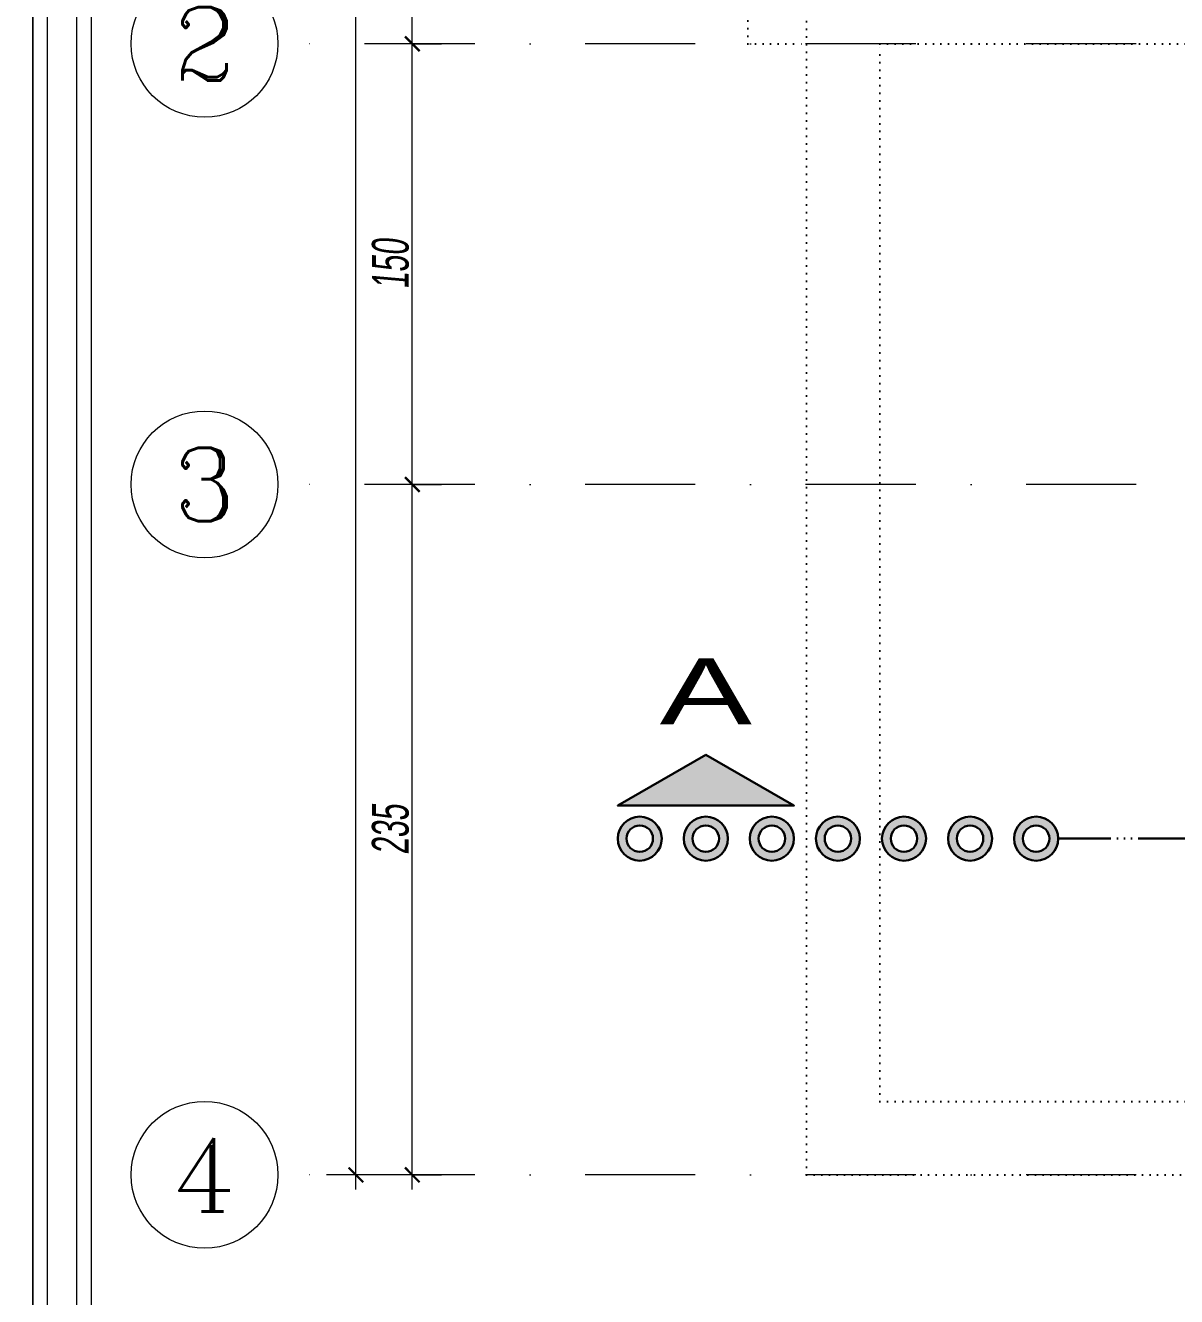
# Model space of a CAD drawing. Header units: millimetres. Extents: x -2145 to 33996, y -835 to 2363.
# Drawn here: x 8843.5 to 9235.5, y -181.8 to 250.9 of the extents above; entities that cross this region are included whole.
import ezdxf
from ezdxf.enums import TextEntityAlignment as Align

# ---------------------------------------------------------------- set-up
doc = ezdxf.new("R2010")
doc.units = ezdxf.units.MM
for name, pattern in [('ACAD_ISO06W100', [36, 24, -3, 0, -3, 0, -3, 0, -3]), ('DASHDOT', [1, 0.5, -0.25, 0, -0.25]), ('DOT', [0.25, 0, -0.25])]:
    doc.linetypes.add(name, pattern=pattern)
for name, color, linetype, lineweight in [('arcCGDM_antet', 85, 'Continuous', 20), ('NET_AKS', 251, 'DASHDOT', 9), ('NET_AKS_YAZI', 31, 'DASHDOT', 9), ('NET_KESİT_ÇİZİGİSİ', 1, 'Continuous', 30), ('NET_ÖLÇÜ_AKS', 31, 'Continuous', 15)]:
    doc.layers.add(name, color=color, linetype=linetype, lineweight=lineweight)
doc.layers.add('NET_KİRİŞ', color=253, linetype='DOT')
doc.styles.add('ARıAL', font='arial.ttf', dxfattribs={"width": 0.7})
doc.styles.add('BODRUM', font='swisscl.ttf', dxfattribs={"width": 0.8, "oblique": 5})
doc.styles.add('TAks_2', font='ROMANC', dxfattribs={"height": 5})
doc.dimstyles.new('olcu-50', dxfattribs={"dimscale": 0, "dimtxt": 12.5, "dimasz": 5, "dimexe": 10, "dimexo": 10, "dimgap": 1, "dimtad": 1, "dimdec": 1, "dimzin": 12, "dimtxsty": 'BODRUM', "dimblk": 'ARCHTICK', "dimcen": 8, "dimdle": 5, "dimclrd": 256, "dimclre": 256, "dimclrt": 256, "dimadec": 0, "dimazin": 2, "dimtfac": 1, "dimtdec": 1, "dimtix": 1, "dimtmove": 0, "dimatfit": 3, "dimldrblk": 'ARCHTICK', "dimfxl": 15, "dimfxlon": 1, "dimlwd": -1, "dimlwe": -1, "dimarcsym": 0})

# ---------------------------------------------------------------- blocks, each defined once
blk = doc.blocks.new('A$C5ec6af74')
at = {"layer": 'NET_AKS', "ltscale": 75}
for p, q in [((1125, 385), (-1195, 385)), ((1125, 235), (-1195, 235)), ((1125, 0), (-1195, 0))]:
    blk.add_line(p, q, dxfattribs=at)
at = {"layer": 'NET_AKS', "linetype": 'Continuous', "ltscale": 100}
for centre in [(-1220, 385), (-1220, 235), (-1220, 0)]:
    blk.add_circle(centre, 25, dxfattribs=at)
at = {"layer": 'NET_AKS_YAZI', "linetype": 'Continuous', "style": 'TAks_2'}
for s, p in [('2', (-1220, 385)), ('3', (-1220, 235)), ('4', (-1220, 0))]:
    blk.add_text(s, height=25, dxfattribs=at).set_placement(p, align=Align.MIDDLE_CENTER)
blk = doc.blocks.new('A$Cb9b20b1b')
at = {"layer": 'NET_KİRİŞ', "ltscale": 10}
for p, q in [((940, 150), (940, 745)), ((920, -235), (920, 180)), ((895, 150), (770, 150)), ((895, -210), (895, 150)), ((940, 150), (920, 150)), ((895, -210), (770, -210)), ((920, -235), (770, -235))]:
    blk.add_line(p, q, dxfattribs=at)
blk = doc.blocks.new('_ArchTick')
at = {"color": 0, "linetype": 'ByBlock', "const_width": 0.15}
blk.add_lwpolyline([(-0.5, -0.5), (0.5, 0.5)], dxfattribs=at)
blk = doc.blocks.new('*D1572')
at = {"layer": 'Defpoints', "color": 0, "transparency": 16777216}
for p in [(-1114.26, -745), (-1114.26, -745), (-1114.26, -980)]:
    blk.add_point(p, dxfattribs=at)
at = {"layer": 'NET_ÖLÇÜ_AKS', "transparency": 16777216}
for p, q in [((-1114.26, -985), (-1114.26, -740)), ((-1114.26, -745), (-1104.26, -745)), ((-1114.26, -980), (-1104.26, -980))]:
    blk.add_line(p, q, dxfattribs=at)
at = {"layer": 'NET_ÖLÇÜ_AKS', "transparency": 16777216, "xscale": 5, "yscale": 5, "zscale": 5}
for p, rotation in [((-1114.26, -745), 90), ((-1114.26, -980), 270)]:
    blk.add_blockref('_ArchTick', p, dxfattribs=dict(at, rotation=rotation))
at = {"layer": 'NET_ÖLÇÜ_AKS', "transparency": 16777216, "insert": (-1121.67, -862.5), "char_height": 12.5, "attachment_point": 5, "rotation": 90, "style": 'BODRUM'}
blk.add_mtext('235', dxfattribs=at)
blk = doc.blocks.new('*D1573')
at = {"layer": 'Defpoints', "color": 0, "transparency": 16777216}
for p in [(-1114.26, -595), (-1114.26, -595), (-1114.26, -745)]:
    blk.add_point(p, dxfattribs=at)
at = {"layer": 'NET_ÖLÇÜ_AKS', "transparency": 16777216}
for p, q in [((-1114.26, -750), (-1114.26, -590)), ((-1114.26, -595), (-1104.26, -595)), ((-1114.26, -745), (-1104.26, -745))]:
    blk.add_line(p, q, dxfattribs=at)
at = {"layer": 'NET_ÖLÇÜ_AKS', "transparency": 16777216, "xscale": 5, "yscale": 5, "zscale": 5}
for p, rotation in [((-1114.26, -595), 90), ((-1114.26, -745), 270)]:
    blk.add_blockref('_ArchTick', p, dxfattribs=dict(at, rotation=rotation))
at = {"layer": 'NET_ÖLÇÜ_AKS', "transparency": 16777216, "insert": (-1121.66, -670), "char_height": 12.5, "attachment_point": 5, "rotation": 90, "style": 'BODRUM'}
blk.add_mtext('150', dxfattribs=at)
blk = doc.blocks.new('*D1574')
at = {"layer": 'Defpoints', "color": 0, "transparency": 16777216}
for p in [(-1114.26, 0), (-1114.26, 0), (-1114.26, -595)]:
    blk.add_point(p, dxfattribs=at)
at = {"layer": 'NET_ÖLÇÜ_AKS', "transparency": 16777216}
for p, q in [((-1114.26, -600), (-1114.26, 5)), ((-1114.26, 0), (-1104.26, 0)), ((-1114.26, -595), (-1104.26, -595))]:
    blk.add_line(p, q, dxfattribs=at)
at = {"layer": 'NET_ÖLÇÜ_AKS', "transparency": 16777216, "xscale": 5, "yscale": 5, "zscale": 5}
for p, rotation in [((-1114.26, 0), 90), ((-1114.26, -595), 270)]:
    blk.add_blockref('_ArchTick', p, dxfattribs=dict(at, rotation=rotation))
at = {"layer": 'NET_ÖLÇÜ_AKS', "transparency": 16777216, "insert": (-1121.66, -297.5), "char_height": 12.5, "attachment_point": 5, "rotation": 90, "style": 'BODRUM'}
blk.add_mtext('595', dxfattribs=at)
blk = doc.blocks.new('*D1575')
at = {"layer": 'Defpoints', "color": 0, "transparency": 16777216}
for p in [(-1133.46, 0), (-1114.26, 0), (-1114.26, -980)]:
    blk.add_point(p, dxfattribs=at)
at = {"layer": 'NET_ÖLÇÜ_AKS', "transparency": 16777216}
for p, q in [((-1133.46, -985), (-1133.46, 5)), ((-1124.26, 0), (-1143.46, 0)), ((-1124.26, -980), (-1143.46, -980))]:
    blk.add_line(p, q, dxfattribs=at)
at = {"layer": 'NET_ÖLÇÜ_AKS', "transparency": 16777216, "xscale": 5, "yscale": 5, "zscale": 5}
for p, rotation in [((-1133.46, 0), 90), ((-1133.46, -980), 270)]:
    blk.add_blockref('_ArchTick', p, dxfattribs=dict(at, rotation=rotation))
at = {"layer": 'NET_ÖLÇÜ_AKS', "transparency": 16777216, "insert": (-1140.86, -490), "char_height": 12.5, "attachment_point": 5, "rotation": 90, "style": 'BODRUM'}
blk.add_mtext('980', dxfattribs=at)
blk = doc.blocks.new('İŞRT - KES YER')
at = {"layer": 'NET_KESİT_ÇİZİGİSİ'}
h = blk.add_hatch(color=251, dxfattribs=at)
h.dxf.hatch_style = 1
h.paths.add_polyline_path([(0, 0), (40, -23.09), (-40, -23.09)])
h = blk.add_hatch(color=256, dxfattribs=at)
h.dxf.hatch_style = 1
h.paths.add_polyline_path([(160, -38.09, -1), (140, -38.09, -1)])
h.paths.add_polyline_path([(144, -38.09, 1), (156, -38.09, 1)], flags=16)
h.paths.add_polyline_path([(130, -38.09, -1), (110, -38.09, -1)])
h.paths.add_polyline_path([(114, -38.09, 1), (126, -38.09, 1)], flags=16)
h.paths.add_polyline_path([(100, -38.09, -1), (80, -38.09, -1)])
h.paths.add_polyline_path([(84, -38.09, 1), (96, -38.09, 1)], flags=16)
h.paths.add_polyline_path([(70, -38.09, -1), (50, -38.09, -1)])
h.paths.add_polyline_path([(54, -38.09, 1), (66, -38.09, 1)], flags=16)
h.paths.add_polyline_path([(40, -38.09, -1), (20, -38.09, -1)])
h.paths.add_polyline_path([(24, -38.09, 1), (36, -38.09, 1)], flags=16)
h.paths.add_polyline_path([(10, -38.09, -1), (-10, -38.09, -1)])
h.paths.add_polyline_path([(-6, -38.09, 1), (6, -38.09, 1)], flags=16)
h.paths.add_polyline_path([(-20, -38.09, -1), (-40, -38.09, -1)])
h.paths.add_polyline_path([(-36, -38.09, 1), (-24, -38.09, 1)], flags=16)
blk.add_lwpolyline([(0, 0), (40, -23.09), (-40, -23.09)], close=True, dxfattribs=at)
for centre, radius in [((-30, -38.09), 10), ((0, -38.09), 10), ((30, -38.09), 10), ((60, -38.09), 10), ((90, -38.09), 10), ((120, -38.09), 10), ((150, -38.09), 10), ((-30, -38.09), 6), ((0, -38.09), 6), ((30, -38.09), 6), ((60, -38.09), 6), ((90, -38.09), 6), ((120, -38.09), 6), ((150, -38.09), 6)]:
    blk.add_circle(centre, radius, dxfattribs=at)
blk = doc.blocks.new('*U1585')
at = {"layer": 'NET_KESİT_ÇİZİGİSİ', "linetype": 'ACAD_ISO06W100'}
blk.add_lwpolyline([(2626.67, 0), (200, 0)], dxfattribs=at)
at = {"layer": 'NET_KESİT_ÇİZİGİSİ', "xscale": -1}
blk.add_blockref('İŞRT - KES YER', (2786.67, 38.09), dxfattribs=at)
at = {"layer": 'NET_KESİT_ÇİZİGİSİ', "style": 'ARıAL', "width": 1.5}
for tag, p in [('KESİTSOL', (40, 66.83)), ('KESİTSAĞ', (2786.67, 66.83))]:
    blk.add_attdef(tag, text='', height=30, dxfattribs=at).set_placement(p, align=Align.MIDDLE_CENTER)
blk = doc.blocks.new('A$C3a4dd877')
at = {"layer": 'NET_ÖLÇÜ_AKS'}
for p2, distance, picture, middle in [((-1114.26, 0), 19.2, '*D1575', (-1140.86, -490)), ((-1114.26, -745), 0, '*D1572', (-1121.67, -862.5))]:
    dim = blk.add_aligned_dim(p1=(-1114.26, -980), p2=p2, distance=distance, dimstyle='olcu-50', override={"dimscale": 1}, dxfattribs=at)
    dim.commit()
    dim.dimension.update_dxf_attribs({"geometry": picture, "text_midpoint": middle})
for base, p1, p2, picture, middle in [((-1114.26, 0), (-1114.26, -595), (-1114.26, 0), '*D1574', (-1121.66, -297.5)), ((-1114.26, -595), (-1114.26, -745), (-1114.26, -595), '*D1573', (-1121.66, -670))]:
    dim = blk.add_linear_dim(base=base, p1=p1, p2=p2, angle=270, dimstyle='olcu-50', override={"dimscale": 1, "dimtmove": 1}, dxfattribs=at)
    dim.commit()
    dim.dimension.update_dxf_attribs({"geometry": picture, "text_midpoint": middle})

msp = doc.modelspace()

# ---------------------------------------------------------------- linework, layer by layer
at = {"layer": 'arcCGDM_antet', "ltscale": 10}
for points in [[(6345.97, 1665.32), (8845.97, 1665.32), (8845.97, -834.68), (6345.97, -834.68)], [(8845.97, 1665.32), (11345.97, 1665.32), (11345.97, -834.68), (8845.97, -834.68)], [(8850.97, 1660.32), (11340.97, 1660.32), (11340.97, -829.68), (8850.97, -829.68)], [(8860.97, 1650.32), (11330.97, 1650.32), (11330.97, -769.68), (8860.97, -769.68)], [(8865.97, 1645.32), (11325.97, 1645.32), (11325.97, -764.68), (8865.97, -764.68)]]:
    msp.add_lwpolyline(points, close=True, dxfattribs=at)

# ---------------------------------------------------------------- block references
at = {"layer": 'NET_AKS'}
msp.add_blockref('A$C5ec6af74', (10124.48, -140.39), dxfattribs=at)
at = {"layer": 'NET_KESİT_ÇİZİGİSİ', "ltscale": 100}
ref = msp.add_blockref('*U1585', (11165.19, -25.96), dxfattribs=dict(at, xscale=-0.75, yscale=0.75, zscale=0.75))
ref.add_attrib('KESİTSAĞ', 'A', dxfattribs={"height": 22.5, "style": 'ARıAL', "width": 1.5}).set_placement((9075.19, 24.16), align=Align.MIDDLE_CENTER)
at = {"layer": 'NET_KİRİŞ', "xscale": -1}
msp.add_blockref('A$Cb9b20b1b', (10029.48, 94.61), dxfattribs=at)
at = {"layer": 'NET_ÖLÇÜ_AKS'}
msp.add_blockref('A$C3a4dd877', (10089.48, 839.61), dxfattribs=at)

doc.saveas('drawing.dxf')
